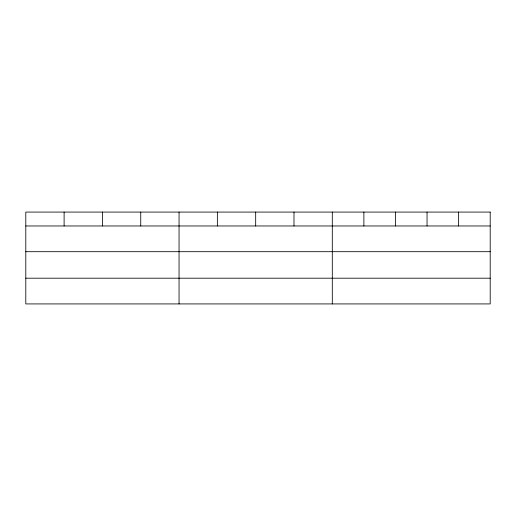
<?xml version="1.0" encoding="UTF-8"?>
<svg xmlns="http://www.w3.org/2000/svg" width="516" height="516" viewBox="0 0 516 516"><rect width="100%" height="100%" fill="white"/><g stroke="black" fill="none" stroke-linecap="round" stroke-linejoin="round"><path stroke-width="0.77" d="M25.8 225.969L490.2 225.969M25.8 251.692L490.2 251.692M25.8 278.195L490.2 278.195M458.621 212.076L458.621 225.969M427.042 212.076L427.042 225.969M395.462 212.076L395.462 225.969M363.883 212.076L363.883 225.969M332.304 212.076L332.304 303.924M293.991 212.076L293.991 225.969M255.678 212.076L255.678 225.969M217.365 212.076L217.365 225.969M179.052 212.076L179.052 303.924M140.739 212.076L140.739 225.969M102.426 212.076L102.426 225.969M64.113 212.076L64.113 225.969M490.2 212.076L25.8 212.076L25.8 303.924L490.2 303.924L490.2 212.076"/></g></svg>
